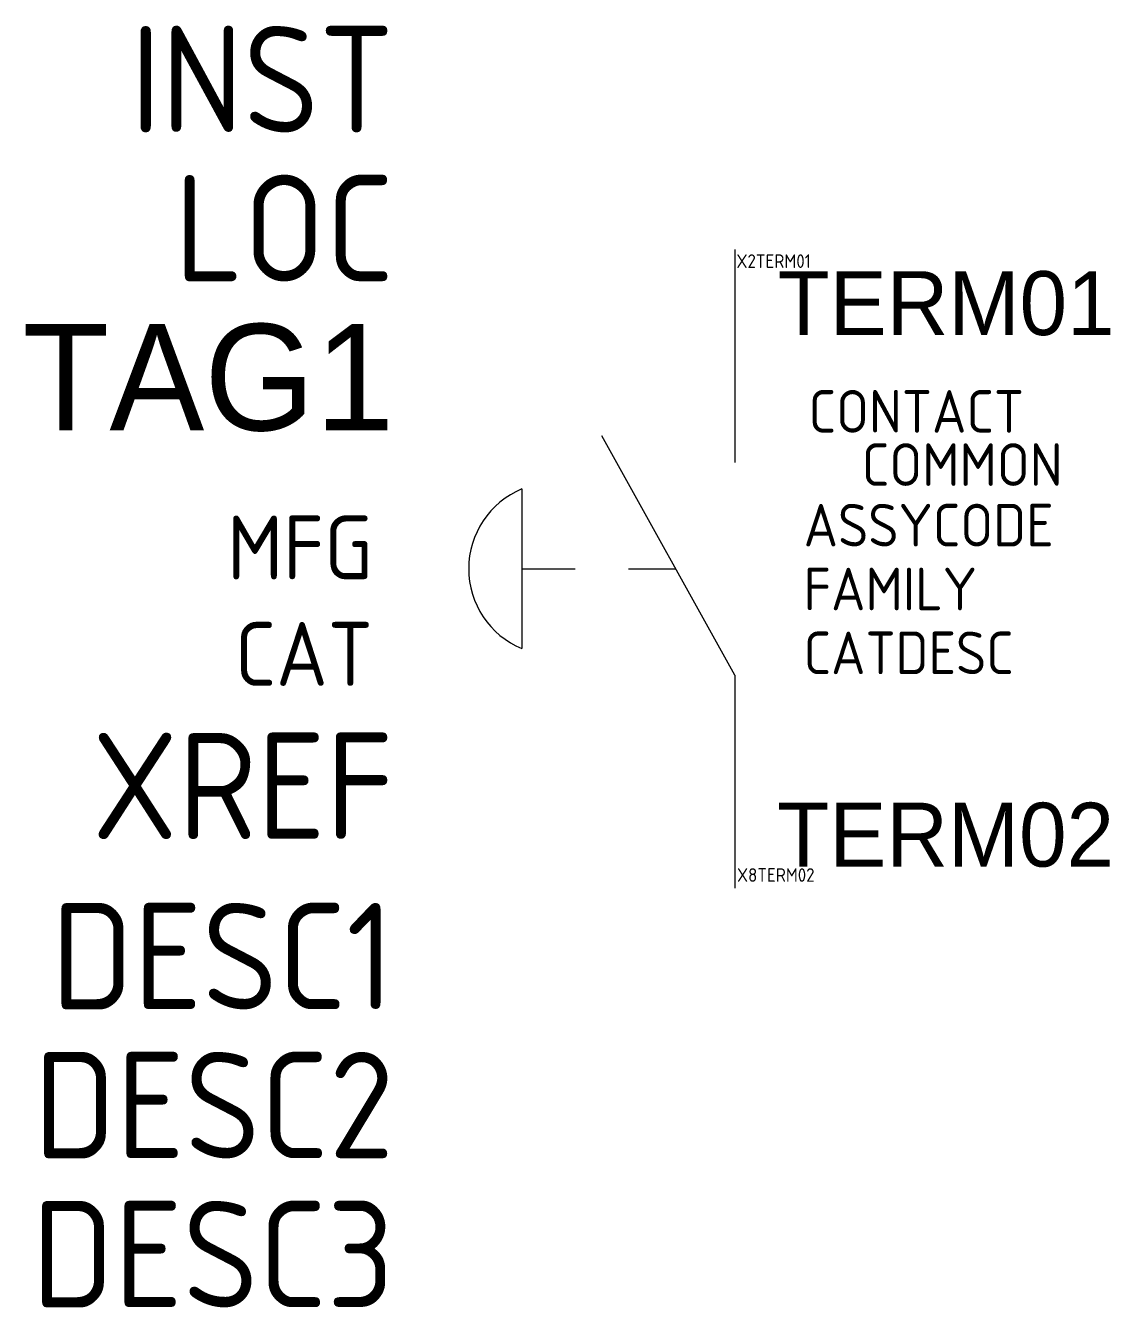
# Model space of a CAD drawing. Extents: x -16.7 to 8.8, y -17.3 to 12.8.
import ezdxf
from ezdxf.enums import TextEntityAlignment as Align

# ---------------------------------------------------------------- set-up
doc = ezdxf.new("R2010")
doc.units = 0
doc.header["$MEASUREMENT"] = 0
doc.styles.add('WD_IEC', font='isocp2.shx', dxfattribs={"width": 0.9, "height": 4})

msp = doc.modelspace()

# ---------------------------------------------------------------- linework, layer by layer
for p, q in [((0, 7.5), (0, 2.5)), ((0, -2.5), (-3.125, 3.125)), ((-5, 1.875), (-5, -1.875)), ((-5, 0), (-3.75, 0)), ((-2.5, 0), (-1.389, 0)), ((0, -2.5), (0, -7.5))]:
    msp.add_line(p, q)
msp.add_arc((-4.219, 0), 2.031, 112.6199, 247.3801)

# ---------------------------------------------------------------- texts
at = {"style": 'WD_IEC', "flags": 1}
for tag, text, height, p in [('INST', '', 2.5, (-8, 10.25)), ('LOC', '', 2.5, (-8, 6.75)), ('MFG', 'ACKO', 1.5, (-8.5, -0.25)), ('CAT', 'XB2-BC31', 1.5, (-8.5, -2.75)), ('DESC1', '', 2.5, (-8, -10.35)), ('DESC2', '', 2.5, (-8, -13.85)), ('DESC3', '', 2.5, (-8, -17.35))]:
    msp.add_attdef(tag, text=text, height=height, dxfattribs=at).set_placement(p, align=Align.RIGHT)
for tag, p, s, height in [('X2TERM01', (0.039, 7.066), '', 0.32), ('CONTACT', (1.735, 3.197), 'NO', 1), ('COMMON', (2.985, 1.947), '02', 1), ('ASSYCODE', (1.617, 0.525), '', 1), ('FAMILY', (1.617, -0.975), 'PB_ACKO', 1), ('CATDESC', (1.617, -2.475), '', 1), ('X8TERM02', (0.053, -7.354), '', 0.32)]:
    msp.add_attdef(tag, p, s, height=height, dxfattribs=at)
for tag, p, s in [('TERM01', (1.006, 5.49), '3'), ('TERM02', (0.995, -6.996), '4')]:
    msp.add_attdef(tag, p, s, height=1.5)
msp.add_attdef('TAG1', text='S', height=2.5).set_placement((-8, 3.25), align=Align.RIGHT)
at = {"lineweight": 15, "style": 'WD_IEC', "flags": 1}
msp.add_attdef('XREF', text='', height=2.5, dxfattribs=at).set_placement((-8, -6.35), align=Align.RIGHT)

doc.saveas('drawing.dxf')
